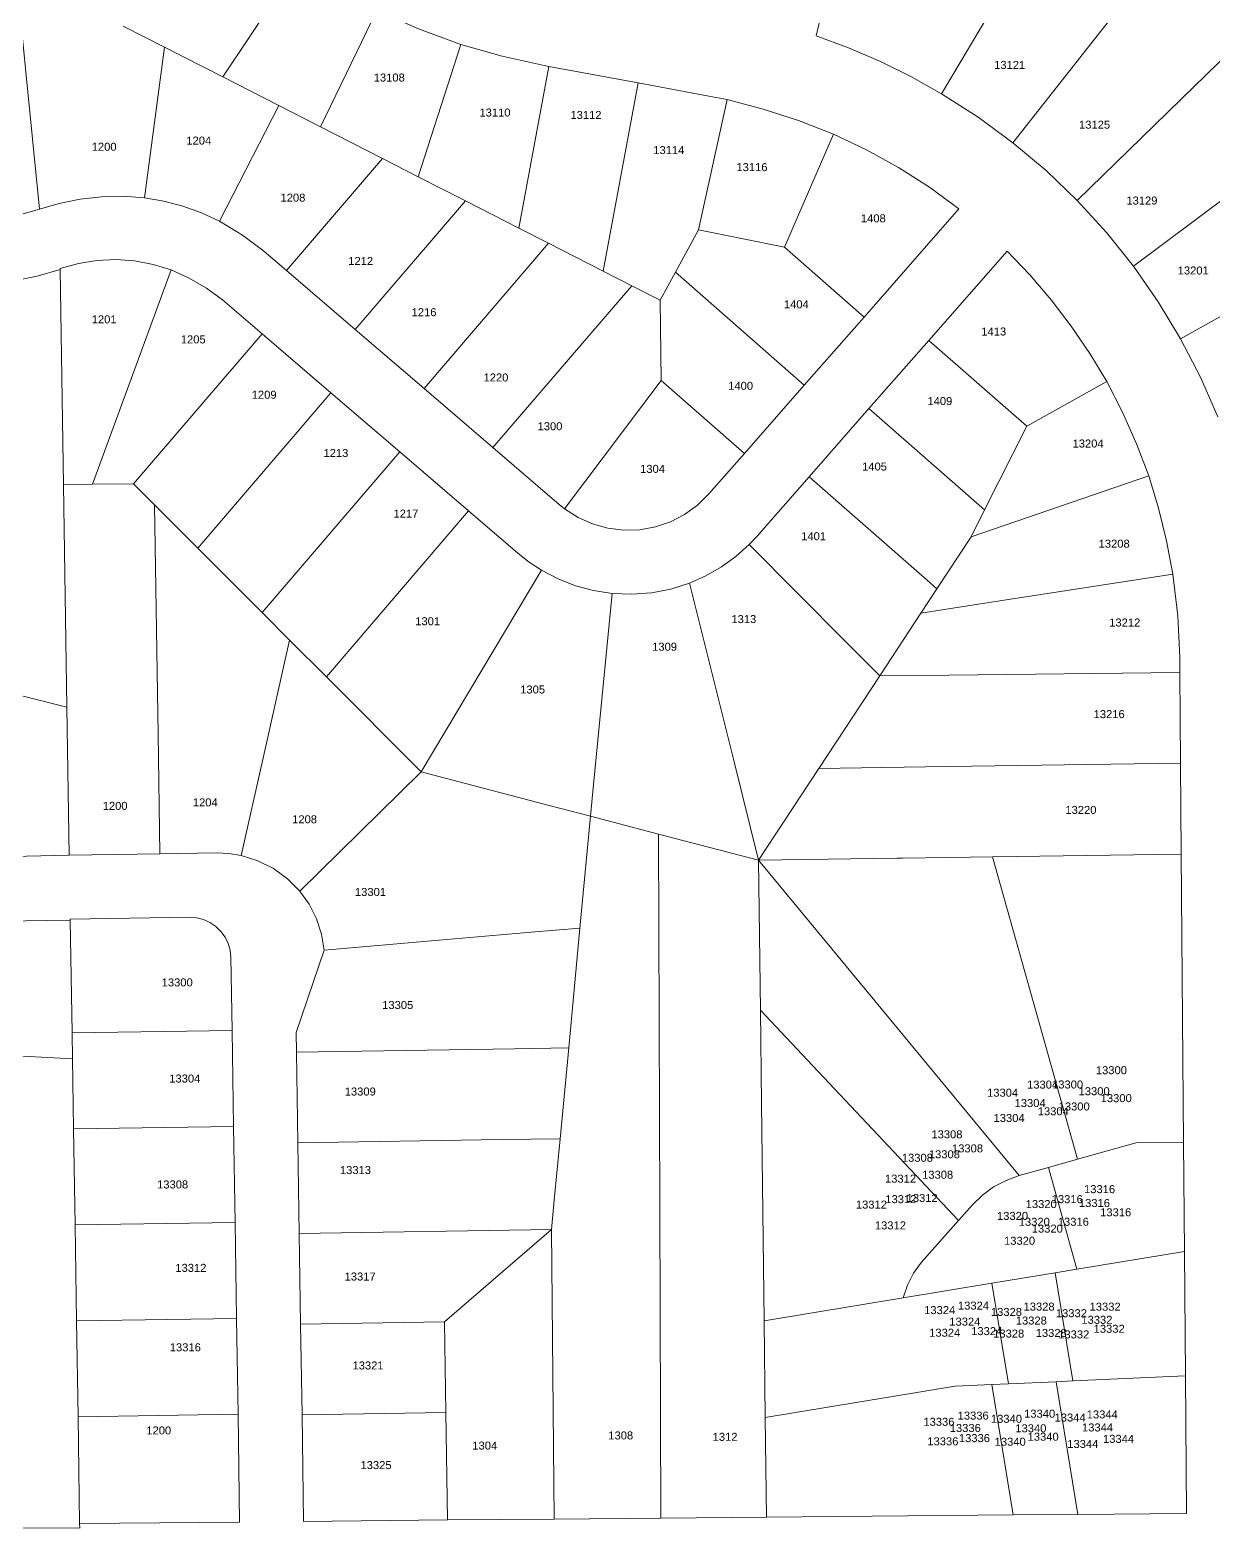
# Model space of a CAD drawing. Header units: feet. Extents: x 865220 to 2822444, y -2240498 to 975731.
# Drawn here: x 2817364 to 2818473, y 970828 to 972233 of the extents above; entities that cross this region are included whole.
import ezdxf
from ezdxf.enums import TextEntityAlignment as Align

# ---------------------------------------------------------------- set-up
doc = ezdxf.new("R2010")
doc.units = ezdxf.units.FT
doc.header["$LTSCALE"] = 0.015
doc.header["$MEASUREMENT"] = 0
doc.layers.add('Dakota County Addresses', color=7, linetype='Continuous')
doc.layers.add('Dakota County Parcels', color=7, linetype='Continuous')
doc.styles.add('Dimensions 100', font='arial.ttf')

# ---------------------------------------------------------------- blocks, each defined once
blk = doc.blocks.new('ACMAP_ANN_TEMPLATE_Dakota County Addresses')
at = {"layer": 'Dakota County Addresses', "style": 'Dimensions 100'}
blk.add_attdef('DakotaCountyAddress', text='', height=50, dxfattribs=at).set_placement((0, 0), align=Align.CENTER)

msp = doc.modelspace()

# ---------------------------------------------------------------- linework, layer by layer
at = {"layer": 'Dakota County Parcels', "lineweight": 5}
for p, q in [((2817544.6, 972188.8), (2817614.7, 972293.6)), ((2818345.7, 972072.9), (2818556.8, 972278.8)), ((2817353.1, 972264.3), (2817372.7, 972064.9)), ((2818218.5, 972173), (2818276, 972269.8)), ((2818285.4, 972127.1), (2818400.9, 972273.8)), ((2817636.3, 972142), (2817689.1, 972251)), ((2817451.1, 972236.5), (2817490.1, 972216.6)), ((2817727.7, 972095.3), (2817767.9, 972219.3)), ((2817471.3, 972075.6), (2817490.1, 972216.6)), ((2817490.1, 972216.6), (2817544.6, 972188.8)), ((2817822.2, 972047.1), (2817850.3, 972198.7)), ((2817845.9, 972199.5), (2817850.3, 972198.7)), ((2817850.3, 972198.7), (2817933.9, 972183.2)), ((2817544.6, 972188.8), (2817597.2, 972161.9)), ((2817901.2, 972006.8), (2817933.9, 972183.2)), ((2817933.9, 972183.2), (2818000.2, 972170.9)), ((2817990.7, 972045.4), (2818017.4, 972167.5)), ((2818017.4, 972167.5), (2818000.2, 972170.9)), ((2817541.4, 972053.6), (2817597.2, 972161.9)), ((2817597.2, 972161.9), (2817636.3, 972142)), ((2817636.3, 972142), (2817694.3, 972112.4)), ((2818071.1, 972029.2), (2818117.2, 972135.2)), ((2817604.3, 972007.4), (2817694.3, 972112.4)), ((2817694.3, 972112.4), (2817727.7, 972095.3)), ((2817727.7, 972095.3), (2817772.2, 972072.6)), ((2817668.8, 971952), (2817772.2, 972072.6)), ((2817772.2, 972072.6), (2817822.2, 972047.1)), ((2818145.8, 971963.6), (2818234.8, 972065.1)), ((2817822.2, 972047.1), (2817850.1, 972032.9)), ((2817969, 972005.7), (2817990.7, 972045.4)), ((2817990.7, 972045.4), (2818071.1, 972029.2)), ((2817583.2, 972025.4), (2817604.3, 972007.4)), ((2817733.3, 971896.7), (2817850.1, 972032.9)), ((2817850.1, 972032.9), (2817901.2, 972006.8)), ((2818071.1, 972029.2), (2818145.8, 971963.6)), ((2818206.5, 971941.8), (2818279.9, 972025.6)), ((2817422.6, 971806.9), (2817496.3, 972008)), ((2817604.3, 972007.4), (2817668.8, 971952)), ((2817901.2, 972006.8), (2817928, 971993.1)), ((2817954.7, 971979.5), (2817969, 972005.7)), ((2817969, 972005.7), (2818089.8, 971899.7)), ((2817544.2, 971979.9), (2817581.4, 971947.9)), ((2817797.8, 971841.4), (2817928, 971993.1)), ((2817928, 971993.1), (2817954.7, 971979.5)), ((2817955.7, 971904.3), (2817954.7, 971979.5)), ((2817668.8, 971952), (2817733.3, 971896.7)), ((2818089.8, 971899.7), (2818145.8, 971963.6)), ((2817461, 971807.4), (2817581.4, 971947.9)), ((2817581.4, 971947.9), (2817646, 971892.6)), ((2818150.4, 971877.9), (2818206.5, 971941.8)), ((2818206.5, 971941.8), (2818298.3, 971861.3)), ((2817733.3, 971896.7), (2817797.8, 971841.4)), ((2817865.1, 971783.9), (2817955.7, 971904.3)), ((2817955.7, 971904.3), (2818033.7, 971835.8)), ((2818033.7, 971835.8), (2818089.8, 971899.7)), ((2818298.3, 971861.3), (2818373.4, 971903.2)), ((2817521.2, 971747.1), (2817646, 971892.6)), ((2817646, 971892.6), (2817710.5, 971837.2)), ((2818094.4, 971814), (2818150.4, 971877.9)), ((2818150.4, 971877.9), (2818258.8, 971782.9)), ((2818258.8, 971782.9), (2818298.3, 971861.3)), ((2817797.8, 971841.4), (2817860.1, 971787.9)), ((2817581.4, 971686.8), (2817710.5, 971837.2)), ((2817710.5, 971837.2), (2817775, 971781.9)), ((2818000.4, 971797.9), (2818033.7, 971835.8)), ((2818045.5, 971758.3), (2818094.4, 971814)), ((2818246.1, 971757.7), (2818412.8, 971814.7)), ((2817395.3, 971806.5), (2817422.6, 971806.9)), ((2817398.5, 971598), (2817395.3, 971806.5)), ((2817422.6, 971806.9), (2817461, 971807.4)), ((2817461, 971807.4), (2817480.6, 971787.8)), ((2817480.6, 971787.8), (2817521.2, 971747.1)), ((2817860.1, 971787.9), (2817865.1, 971783.9)), ((2817641.7, 971626.5), (2817775, 971781.9)), ((2817775, 971781.9), (2817821.1, 971742.4)), ((2818246.1, 971757.7), (2818258.8, 971782.9)), ((2818038.1, 971750.4), (2818045.5, 971758.3)), ((2818214.1, 971709), (2818246.1, 971757.7)), ((2817521.2, 971747.1), (2817581.4, 971686.8)), ((2817843.3, 971726.3), (2817730.7, 971537.3)), ((2818199.1, 971686.2), (2818214.1, 971709)), ((2817581.4, 971686.8), (2817607.3, 971660.9)), ((2818160.5, 971627.4), (2818199.1, 971686.2)), ((2817607.3, 971660.9), (2817641.7, 971626.5)), ((2818441.9, 971630.4), (2818441.8, 971644.4)), ((2818442.6, 971545.4), (2818441.9, 971630.4)), ((2817293.1, 971624.6), (2817398.5, 971598)), ((2817641.7, 971626.5), (2817730.7, 971537.3)), ((2818103.4, 971540.4), (2818160.5, 971627.4)), ((2817400.7, 971459.2), (2817398.5, 971598)), ((2818443.1, 971460.2), (2818442.6, 971545.4)), ((2818047, 971454.5), (2818103.4, 971540.4)), ((2817879.5, 971390.9), (2817889.3, 971495.7)), ((2817889.3, 971495.7), (2817953.2, 971479)), ((2817953.2, 971479), (2818047, 971454.5)), ((2817400.7, 971459.2), (2817485.7, 971460.6)), ((2817485.7, 971460.6), (2817538.7, 971461.4)), ((2818266.3, 971457.8), (2818443.1, 971460.2)), ((2818445.3, 971190.1), (2818443.1, 971460.2)), ((2817295.7, 971456.7), (2817400.7, 971459.2)), ((2818048.7, 971313.9), (2818047, 971454.5)), ((2818266.3, 971457.8), (2818345.8, 971174.1)), ((2817401.6, 971399.2), (2817513.6, 971401)), ((2817868.9, 971278.6), (2817879.5, 971390.9)), ((2817553.3, 971295), (2817552.2, 971363.6)), ((2817613.3, 971293.1), (2817639.8, 971370.1)), ((2817403.3, 971292.6), (2817553.3, 971295)), ((2817403.7, 971268.3), (2817403.3, 971292.6)), ((2817554.7, 971205), (2817553.3, 971295)), ((2817613.6, 971274.6), (2817613.3, 971293.1)), ((2817860.9, 971193.4), (2817868.9, 971278.6)), ((2817298.6, 971273.8), (2817403.7, 971268.3)), ((2817404.7, 971202.7), (2817403.7, 971268.3)), ((2817614.9, 971189.6), (2817613.6, 971274.6)), ((2817404.7, 971202.7), (2817554.7, 971205)), ((2817406.1, 971112.7), (2817404.7, 971202.7)), ((2817556.1, 971115), (2817554.7, 971205)), ((2817616.2, 971104.6), (2817614.9, 971189.6)), ((2818345.8, 971174.1), (2818401.7, 971189.8)), ((2818401.7, 971189.8), (2818445.3, 971190.1)), ((2818446.2, 971087.7), (2818445.3, 971190.1)), ((2818291.2, 971158.8), (2818318.6, 971166.5)), ((2818318.6, 971166.5), (2818345.8, 971174.1)), ((2818318.6, 971166.5), (2818345.4, 971071.1)), ((2818234.4, 971116.7), (2818247.4, 971131.4)), ((2817406.1, 971112.7), (2817556.1, 971115)), ((2817407.5, 971022.7), (2817406.1, 971112.7)), ((2817557.5, 971025), (2817556.1, 971115)), ((2818199.7, 971077.7), (2818234.4, 971116.7)), ((2817616.2, 971104.6), (2817852.9, 971108.3)), ((2817617.5, 971019.7), (2817616.2, 971104.6)), ((2817752.5, 971021.8), (2817852.9, 971108.3)), ((2817855.4, 970836.9), (2817852.9, 971108.3)), ((2818345.4, 971071.1), (2818446.2, 971087.7)), ((2818447.1, 970971), (2818446.2, 971087.7)), ((2818265.7, 971057.9), (2818324.9, 971067.7)), ((2818324.9, 971067.7), (2818345.4, 971071.1)), ((2818324.9, 971067.7), (2818341.6, 970966.3)), ((2818182.4, 971044.2), (2818265.7, 971057.9)), ((2818265.7, 971057.9), (2818281.3, 970963.7)), ((2818052.1, 971022.7), (2818182.4, 971044.2)), ((2817407.5, 971022.7), (2817557.5, 971025)), ((2817558.9, 970935.1), (2817557.5, 971025)), ((2817408.9, 970932.7), (2817407.5, 971022.7)), ((2817617.5, 971019.7), (2817752.5, 971021.8)), ((2817618.9, 970934.7), (2817617.5, 971019.7)), ((2817753.8, 970936.8), (2817752.5, 971021.8)), ((2818053.2, 970932.1), (2818052.1, 971022.7)), ((2818341.6, 970966.3), (2818447.1, 970971)), ((2818448.2, 970842.2), (2818447.1, 970971)), ((2818053.2, 970932.1), (2818231.1, 970961.4)), ((2818231.1, 970961.4), (2818265.5, 970963)), ((2818265.5, 970963), (2818281.3, 970963.7)), ((2818265.5, 970963), (2818285.6, 970840.7)), ((2818281.3, 970963.7), (2818325.8, 970965.6)), ((2818325.8, 970965.6), (2818341.6, 970966.3)), ((2818325.8, 970965.6), (2818346.3, 970841.2)), ((2817408.9, 970932.7), (2817558.9, 970935.1)), ((2817410.4, 970832.7), (2817408.9, 970932.7)), ((2817560.4, 970834.1), (2817558.9, 970935.1)), ((2817618.9, 970934.7), (2817753.8, 970936.8)), ((2817620.4, 970834.7), (2817618.9, 970934.7)), ((2817755.4, 970836), (2817753.8, 970936.8)), ((2818054.3, 970838.7), (2818053.2, 970932.1)), ((2817410.4, 970832.7), (2817560.4, 970834.1)), ((2817410.5, 970828.4), (2817410.4, 970832.7)), ((2817620.4, 970834.7), (2817755.4, 970836)), ((2817755.4, 970836), (2817855.4, 970836.9)), ((2817855.4, 970836.9), (2817955.4, 970837.8)), ((2817955.4, 970837.8), (2818054.3, 970838.7)), ((2818054.3, 970838.7), (2818285.6, 970840.7)), ((2818285.6, 970840.7), (2818346.3, 970841.2)), ((2818346.3, 970841.2), (2818448.2, 970842.2))]:
    msp.add_line(p, q, dxfattribs=at)
for points in [[(2818100.8, 972227.2), (2818105.5, 972247), (2818108.4, 972267.1), (2818109.5, 972287.5), (2818108.8, 972307.8)], [(2817689.1, 972251), (2817728, 972233.9), (2817767.9, 972219.3)], [(2817767.9, 972219.3), (2817806.6, 972208.2), (2817845.9, 972199.5)], [(2818218.5, 972173), (2818190.2, 972188.8), (2818161.1, 972203.2), (2818131.2, 972216), (2818100.8, 972227.2)], [(2818398.3, 972011.3), (2818640.9, 972192.6), (2818687.1, 972227.2)], [(2818117.2, 972135.2), (2818084.5, 972147.9), (2818051.3, 972158.6), (2818017.4, 972167.5)], [(2818285.4, 972127.1), (2818252.7, 972151.1), (2818218.5, 972173)], [(2818234.8, 972065.1), (2818207.1, 972085.4), (2818178.2, 972103.9), (2818148.2, 972120.5), (2818117.2, 972135.2)], [(2818345.7, 972072.9), (2818316.4, 972101), (2818285.4, 972127.1)], [(2818442.6, 971943.3), (2818558, 972008.1), (2818642, 972055.2), (2818688.3, 972081.2)], [(2817276.7, 972057.9), (2817296, 972055.3), (2817315.5, 972054.8), (2817334.9, 972056.2), (2817354, 972059.6), (2817372.7, 972064.9)], [(2817391.2, 972070.3), (2817391.2, 972070.3), (2817372.7, 972064.9)], [(2817471.3, 972075.6), (2817451.1, 972076.9), (2817431, 972076.4), (2817410.9, 972074.2), (2817391.2, 972070.3)], [(2817541.4, 972053.6), (2817524.6, 972061.3), (2817507.3, 972067.6), (2817489.4, 972072.3), (2817471.3, 972075.6)], [(2818398.3, 972011.3), (2818373, 972043), (2818345.7, 972072.9)], [(2817583.2, 972025.4), (2817563, 972040.6), (2817541.4, 972053.6)], [(2818373.4, 971903.2), (2818357.4, 971929.6), (2818340, 971955.2), (2818321.3, 971979.7), (2818301.2, 972003.2), (2818279.9, 972025.6)], [(2817304, 971994.8), (2817326.4, 971995.2), (2817348.6, 971997.5), (2817370.6, 972001.9), (2817392.1, 972008.2), (2817392.1, 972008.2)], [(2817496.3, 972008), (2817479.4, 972013.1), (2817462, 972016.3), (2817444.3, 972017.5), (2817426.6, 972016.7), (2817409.2, 972013.9), (2817392.1, 972009.1)], [(2817395.3, 971806.5), (2817392.1, 972008.2), (2817392.1, 972009.1)], [(2817544.2, 971979.9), (2817529.2, 971990.9), (2817513.2, 972000.3), (2817496.3, 972008)], [(2818442.6, 971943.3), (2818421.5, 971978), (2818398.3, 972011.3)], [(2818477.5, 971870.2), (2818461.2, 971907.3), (2818442.6, 971943.3)], [(2818412.8, 971814.7), (2818401.2, 971844.9), (2818388.1, 971874.4), (2818373.4, 971903.2)], [(2818094.4, 971814), (2818205.1, 971717), (2818214.1, 971709)], [(2818435.4, 971722.8), (2818429.5, 971753.8), (2818421.9, 971784.5), (2818412.8, 971814.7)], [(2817865.1, 971783.9), (2817877.7, 971775.8), (2817891.3, 971769.7), (2817905.7, 971765.7), (2817920.6, 971763.9), (2817935.5, 971764.3), (2817950.2, 971767), (2817964.4, 971771.8), (2817977.6, 971778.6), (2817989.7, 971787.4), (2818000.4, 971797.9)], [(2817485.7, 971460.6), (2817483.9, 971572.6), (2817480.6, 971787.8)], [(2817821.1, 971742.4), (2817831.9, 971733.9), (2817843.3, 971726.3)], [(2817982.2, 971714.3), (2817997.5, 971721.1), (2818012.1, 971729.4), (2818025.6, 971739.2), (2818038.1, 971750.4)], [(2818038.1, 971750.4), (2818128.8, 971659.3), (2818160.5, 971627.4)], [(2817843.3, 971726.3), (2817858.9, 971718.2), (2817875.3, 971711.8), (2817892.3, 971707.2), (2817909.7, 971704.6)], [(2817909.7, 971704.6), (2817928.1, 971703.8), (2817946.5, 971705.2), (2817964.6, 971708.7), (2817982.2, 971714.3)], [(2817982.2, 971714.3), (2818024, 971546.7), (2818047, 971454.5)], [(2818199.1, 971686.2), (2818273.2, 971697.7), (2818435.4, 971722.8)], [(2818441.8, 971644.4), (2818439.9, 971683.7), (2818435.4, 971722.8)], [(2817889.3, 971495.7), (2817892.3, 971525.6), (2817909.7, 971704.6)], [(2817562, 971459), (2817582.2, 971548.8), (2817607.3, 971660.9)], [(2818160.5, 971627.4), (2818225.4, 971628.1), (2818441.9, 971630.4)], [(2818103.4, 971540.4), (2818203.4, 971541.9), (2818442.6, 971545.4)], [(2817616.8, 971425.6), (2817710.7, 971517.7), (2817730.7, 971537.3)], [(2817730.7, 971537.3), (2817850.6, 971505.9), (2817889.3, 971495.7)], [(2817955.4, 970837.8), (2817954.4, 971129), (2817953.2, 971479)], [(2817562, 971459), (2817550.4, 971460.9), (2817538.7, 971461.4)], [(2817616.8, 971425.6), (2817605.3, 971437.1), (2817592.1, 971446.6), (2817577.5, 971454), (2817562, 971459)], [(2818047, 971454.5), (2818177, 971456.5), (2818182, 971456.5), (2818266.3, 971457.8)], [(2818047, 971454.5), (2818155.8, 971322.7), (2818291.2, 971158.8)], [(2817639.8, 971370.1), (2817637.3, 971385.1), (2817632.6, 971399.6), (2817625.7, 971413.2), (2817616.8, 971425.6)], [(2817296.7, 971396.7), (2817401.6, 971398.3), (2817401.6, 971398.3)], [(2817403.3, 971292.6), (2817401.6, 971398.3), (2817401.6, 971399.2)], [(2817552.2, 971363.6), (2817551.5, 971370.2), (2817549.6, 971376.5), (2817546.7, 971382.4), (2817542.8, 971387.8), (2817538.1, 971392.4), (2817532.6, 971396.1), (2817526.6, 971398.8), (2817520.2, 971400.5), (2817513.6, 971401)], [(2817639.8, 971370.1), (2817833.6, 971386.9), (2817879.5, 971390.9)], [(2818048.7, 971313.9), (2818087.8, 971272.4), (2818234.4, 971116.7)], [(2818052.1, 971022.7), (2818049.7, 971226.5), (2818048.7, 971313.9)], [(2817613.6, 971274.6), (2817818.1, 971277.8), (2817868.9, 971278.6)], [(2817614.9, 971189.6), (2817805.9, 971192.6), (2817860.9, 971193.4)], [(2817852.9, 971108.3), (2817855.4, 971135.7), (2817860.9, 971193.4)], [(2818291.2, 971158.8), (2818278.9, 971154.4), (2818267.3, 971148.2), (2818256.8, 971140.5), (2818247.4, 971131.4)], [(2818199.7, 971077.7), (2818192.3, 971067.4), (2818186.5, 971056.2), (2818182.4, 971044.2)], [(2816561.3, 970831.2), (2816641.3, 970831), (2817122.9, 970829.4), (2817410.5, 970828.4)]]:
    msp.add_lwpolyline(points, dxfattribs=at)

# ---------------------------------------------------------------- block references
at = {"layer": 'Dakota County Addresses', "lineweight": 5, "xscale": 0.15, "yscale": 0.15, "zscale": 0.15}
for p, values in [((2817700.7, 972184.5), {'DakotaCountyAddress': '13108'}), ((2818282.3, 972196.3), {'DakotaCountyAddress': '13121'}), ((2817799.8, 972151.7), {'DakotaCountyAddress': '13110'}), ((2817885.1, 972149.4), {'DakotaCountyAddress': '13112'}), ((2818361.9, 972140.3), {'DakotaCountyAddress': '13125'}), ((2817433.4, 972119.6), {'DakotaCountyAddress': '1200'}), ((2817522.1, 972125.4), {'DakotaCountyAddress': '1204'}), ((2817962.8, 972116.5), {'DakotaCountyAddress': '13114'}), ((2818040.7, 972100.5), {'DakotaCountyAddress': '13116'}), ((2817610.4, 972071.9), {'DakotaCountyAddress': '1208'}), ((2818406.3, 972069.2), {'DakotaCountyAddress': '13129'}), ((2818154.5, 972052.5), {'DakotaCountyAddress': '1408'}), ((2817673.9, 972012.5), {'DakotaCountyAddress': '1212'}), ((2818454.4, 972003.6), {'DakotaCountyAddress': '13201'}), ((2817733.3, 971964.5), {'DakotaCountyAddress': '1216'}), ((2818082.3, 971971.9), {'DakotaCountyAddress': '1404'}), ((2817433.4, 971957.8), {'DakotaCountyAddress': '1201'}), ((2818267.4, 971946.4), {'DakotaCountyAddress': '1413'}), ((2817516.9, 971939), {'DakotaCountyAddress': '1205'}), ((2817800.7, 971903.3), {'DakotaCountyAddress': '1220'}), ((2818030.1, 971895.5), {'DakotaCountyAddress': '1400'}), ((2817583.4, 971887.1), {'DakotaCountyAddress': '1209'}), ((2818216.9, 971881.2), {'DakotaCountyAddress': '1409'}), ((2817851.4, 971857.6), {'DakotaCountyAddress': '1300'}), ((2817650.7, 971832.5), {'DakotaCountyAddress': '1213'}), ((2818355.8, 971841.4), {'DakotaCountyAddress': '13204'}), ((2818155.6, 971819.8), {'DakotaCountyAddress': '1405'}), ((2817947.5, 971817.6), {'DakotaCountyAddress': '1304'}), ((2817716.3, 971775.7), {'DakotaCountyAddress': '1217'}), ((2818098.5, 971754.5), {'DakotaCountyAddress': '1401'}), ((2818380.3, 971747.5), {'DakotaCountyAddress': '13208'}), ((2817736.7, 971674.8), {'DakotaCountyAddress': '1301'}), ((2818033.1, 971676.8), {'DakotaCountyAddress': '1313'}), ((2818390.2, 971673.6), {'DakotaCountyAddress': '13212'}), ((2817958.8, 971650.9), {'DakotaCountyAddress': '1309'}), ((2817835.1, 971610.8), {'DakotaCountyAddress': '1305'}), ((2818375.6, 971587.7), {'DakotaCountyAddress': '13216'}), ((2817443.7, 971501.7), {'DakotaCountyAddress': '1200'}), ((2817528.2, 971505), {'DakotaCountyAddress': '1204'}), ((2818349.1, 971497.9), {'DakotaCountyAddress': '13220'}), ((2817621.3, 971489.1), {'DakotaCountyAddress': '1208'}), ((2817683.1, 971421), {'DakotaCountyAddress': '13301'}), ((2817501.9, 971336.2), {'DakotaCountyAddress': '13300'}), ((2817708.6, 971315), {'DakotaCountyAddress': '13305'}), ((2817509, 971246.1), {'DakotaCountyAddress': '13304'}), ((2818377.7, 971253.9), {'DakotaCountyAddress': '13300'}), ((2817673.5, 971233.9), {'DakotaCountyAddress': '13309'}), ((2818275.7, 971232.8), {'DakotaCountyAddress': '13304'}), ((2818313.2, 971240.4), {'DakotaCountyAddress': '13304'}), ((2818336.6, 971240.5), {'DakotaCountyAddress': '13300'}), ((2818361.5, 971234.2), {'DakotaCountyAddress': '13300'}), ((2818301.5, 971223.1), {'DakotaCountyAddress': '13304'}), ((2818323.2, 971215.4), {'DakotaCountyAddress': '13304'}), ((2818342.8, 971219.9), {'DakotaCountyAddress': '13300'}), ((2818382.2, 971227.7), {'DakotaCountyAddress': '13300'}), ((2818281.8, 971209.1), {'DakotaCountyAddress': '13304'}), ((2818223.5, 971193.8), {'DakotaCountyAddress': '13308'}), ((2818195.8, 971171.8), {'DakotaCountyAddress': '13308'}), ((2818221.1, 971175.1), {'DakotaCountyAddress': '13308'}), ((2818242.8, 971180.6), {'DakotaCountyAddress': '13308'}), ((2817669, 971160.3), {'DakotaCountyAddress': '13313'}), ((2817497.6, 971146.8), {'DakotaCountyAddress': '13308'}), ((2818180, 971152.2), {'DakotaCountyAddress': '13312'}), ((2818214.8, 971155.9), {'DakotaCountyAddress': '13308'}), ((2818180.3, 971133), {'DakotaCountyAddress': '13312'}), ((2818200.3, 971134.1), {'DakotaCountyAddress': '13312'}), ((2818336.3, 971133), {'DakotaCountyAddress': '13316'}), ((2818366.6, 971142.4), {'DakotaCountyAddress': '13316'}), ((2818152.7, 971127.9), {'DakotaCountyAddress': '13312'}), ((2818285, 971117.3), {'DakotaCountyAddress': '13320'}), ((2818311.9, 971128.4), {'DakotaCountyAddress': '13320'}), ((2818361.8, 971129.4), {'DakotaCountyAddress': '13316'}), ((2818381.7, 971120.7), {'DakotaCountyAddress': '13316'}), ((2818170.5, 971108.4), {'DakotaCountyAddress': '13312'}), ((2818305.4, 971111.8), {'DakotaCountyAddress': '13320'}), ((2818317.6, 971105.4), {'DakotaCountyAddress': '13320'}), ((2818342, 971111.8), {'DakotaCountyAddress': '13316'}), ((2818291.6, 971094), {'DakotaCountyAddress': '13320'}), ((2817514.7, 971068.6), {'DakotaCountyAddress': '13312'}), ((2817673.4, 971060.5), {'DakotaCountyAddress': '13317'}), ((2818248.4, 971033.2), {'DakotaCountyAddress': '13324'}), ((2818309.9, 971032.3), {'DakotaCountyAddress': '13328'}), ((2818371.8, 971032.2), {'DakotaCountyAddress': '13332'}), ((2818216.7, 971029), {'DakotaCountyAddress': '13324'}), ((2818240.3, 971018.2), {'DakotaCountyAddress': '13324'}), ((2818279.3, 971027.3), {'DakotaCountyAddress': '13328'}), ((2818302.6, 971019.2), {'DakotaCountyAddress': '13328'}), ((2818340.2, 971026.1), {'DakotaCountyAddress': '13332'}), ((2818364.1, 971019.9), {'DakotaCountyAddress': '13332'}), ((2818221.4, 971007.8), {'DakotaCountyAddress': '13324'}), ((2818260.8, 971009.3), {'DakotaCountyAddress': '13324'}), ((2818281.4, 971007), {'DakotaCountyAddress': '13328'}), ((2818321.3, 971007.6), {'DakotaCountyAddress': '13328'}), ((2818342.4, 971006.2), {'DakotaCountyAddress': '13332'}), ((2818375.6, 971011.5), {'DakotaCountyAddress': '13332'}), ((2817509.5, 970994.1), {'DakotaCountyAddress': '13316'}), ((2817680.8, 970977.1), {'DakotaCountyAddress': '13321'}), ((2818216, 970924.3), {'DakotaCountyAddress': '13336'}), ((2818248.1, 970930.1), {'DakotaCountyAddress': '13336'}), ((2818279.3, 970927.1), {'DakotaCountyAddress': '13340'}), ((2818310.4, 970931.9), {'DakotaCountyAddress': '13340'}), ((2818339, 970928.3), {'DakotaCountyAddress': '13344'}), ((2818364.7, 970919), {'DakotaCountyAddress': '13344'}), ((2818369.1, 970931.2), {'DakotaCountyAddress': '13344'}), ((2817484.6, 970916.2), {'DakotaCountyAddress': '1200'}), ((2817917.7, 970911.5), {'DakotaCountyAddress': '1308'}), ((2818015.5, 970910.2), {'DakotaCountyAddress': '1312'}), ((2818219.7, 970906), {'DakotaCountyAddress': '13336'}), ((2818240.7, 970918.5), {'DakotaCountyAddress': '13336'}), ((2818249.3, 970909), {'DakotaCountyAddress': '13336'}), ((2818282.8, 970905.6), {'DakotaCountyAddress': '13340'}), ((2818302.2, 970918.2), {'DakotaCountyAddress': '13340'}), ((2818313.7, 970910.3), {'DakotaCountyAddress': '13340'}), ((2818384.4, 970908.3), {'DakotaCountyAddress': '13344'}), ((2817790.2, 970902), {'DakotaCountyAddress': '1304'}), ((2818350.9, 970903.5), {'DakotaCountyAddress': '13344'}), ((2817688.3, 970883.7), {'DakotaCountyAddress': '13325'})]:
    msp.add_blockref('ACMAP_ANN_TEMPLATE_Dakota County Addresses', p, dxfattribs=at).add_auto_attribs(values)

doc.saveas('drawing.dxf')
